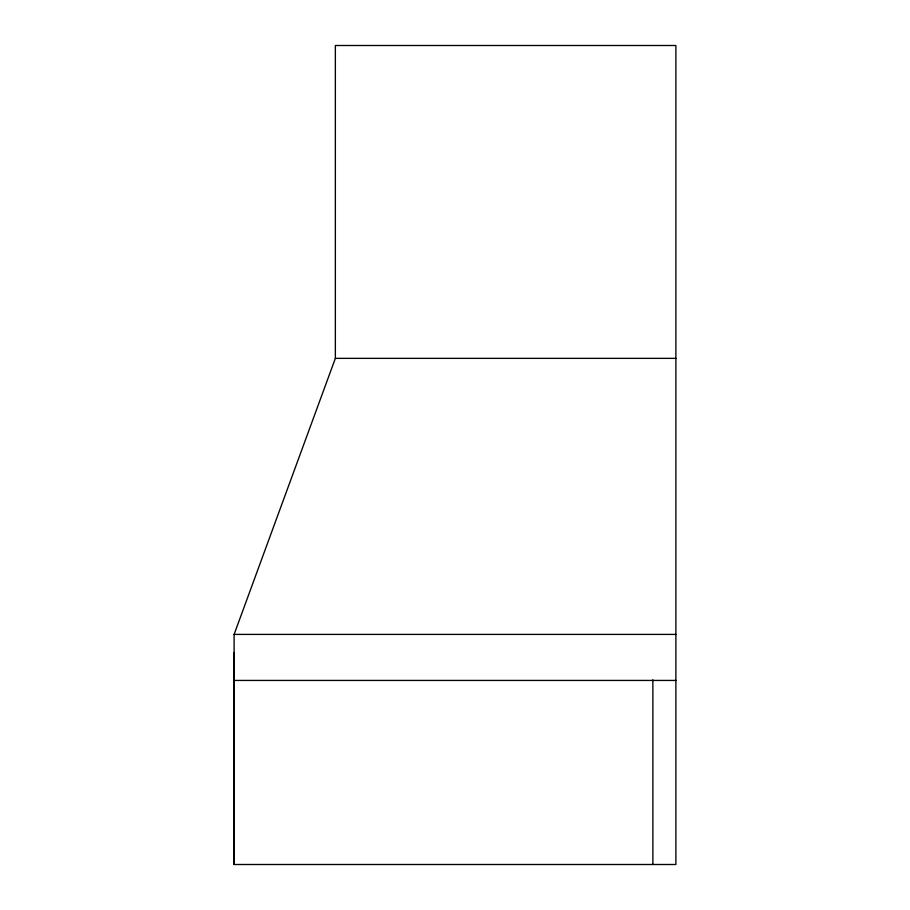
<?xml version="1.0" encoding="UTF-8"?>
<svg xmlns="http://www.w3.org/2000/svg" width="910" height="910" viewBox="0 0 910 910"><rect width="100%" height="100%" fill="white"/><g stroke="black" fill="none" stroke-linecap="round" stroke-linejoin="round"><path stroke-width="1.36" d="M234.109 864.5L234.109 634.407L335.358 358.358L335.358 45.5L675.891 45.5L675.891 864.5L234.109 864.5L234.132 652.811L234.109 680.43L675.891 680.43M335.358 358.358L675.891 358.358M234.109 634.407L675.891 634.407M652.88 679.804L652.88 864.5"/></g></svg>
